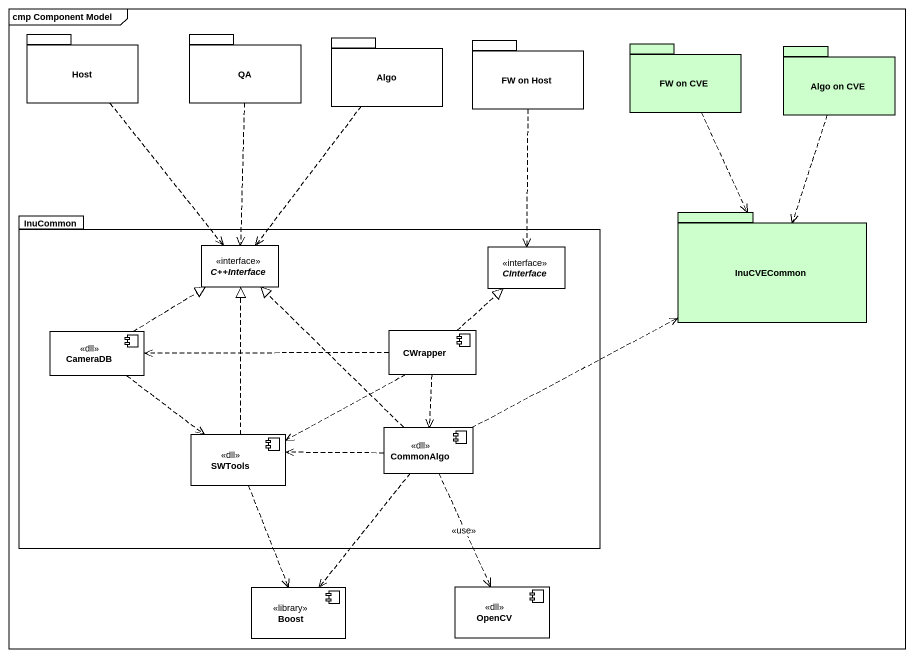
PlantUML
@startuml
mainframe cmp Component Model
allowmixing
hide circle
hide empty members
package Host {
}
package QA {
}
package Algo {
}
package "FW on Host" as FW_on_Host {
}
package "FW on CVE" as FW_on_CVE #CCFFCC {
}
package "Algo on CVE" as Algo_on_CVE #CCFFCC {
}
package InuCommon {
  interface "C++Interface" as C_Interface
  interface CInterface
  component CameraDB <<dll>>
  component CWrapper
  component SWTools <<dll>>
  component CommonAlgo <<dll>>
}
package InuCVECommon #CCFFCC {
}
component Boost <<library>>
component OpenCV <<dll>>
Host ..> C_Interface
QA ..> C_Interface
Algo ..> C_Interface
FW_on_Host ..> CInterface
FW_on_CVE ..> InuCVECommon
Algo_on_CVE ..> InuCVECommon
CameraDB .up.|> C_Interface
CameraDB ..> SWTools
CWrapper .up.|> CInterface
CWrapper .left.> CameraDB
CWrapper .left.> SWTools
CWrapper ..> CommonAlgo
SWTools .up.|> C_Interface
SWTools ..> Boost
CommonAlgo .right.> InuCVECommon
CommonAlgo .up.|> C_Interface
CommonAlgo .left.> SWTools
CommonAlgo ..> Boost
CommonAlgo ..> OpenCV : <<use>>
@enduml
